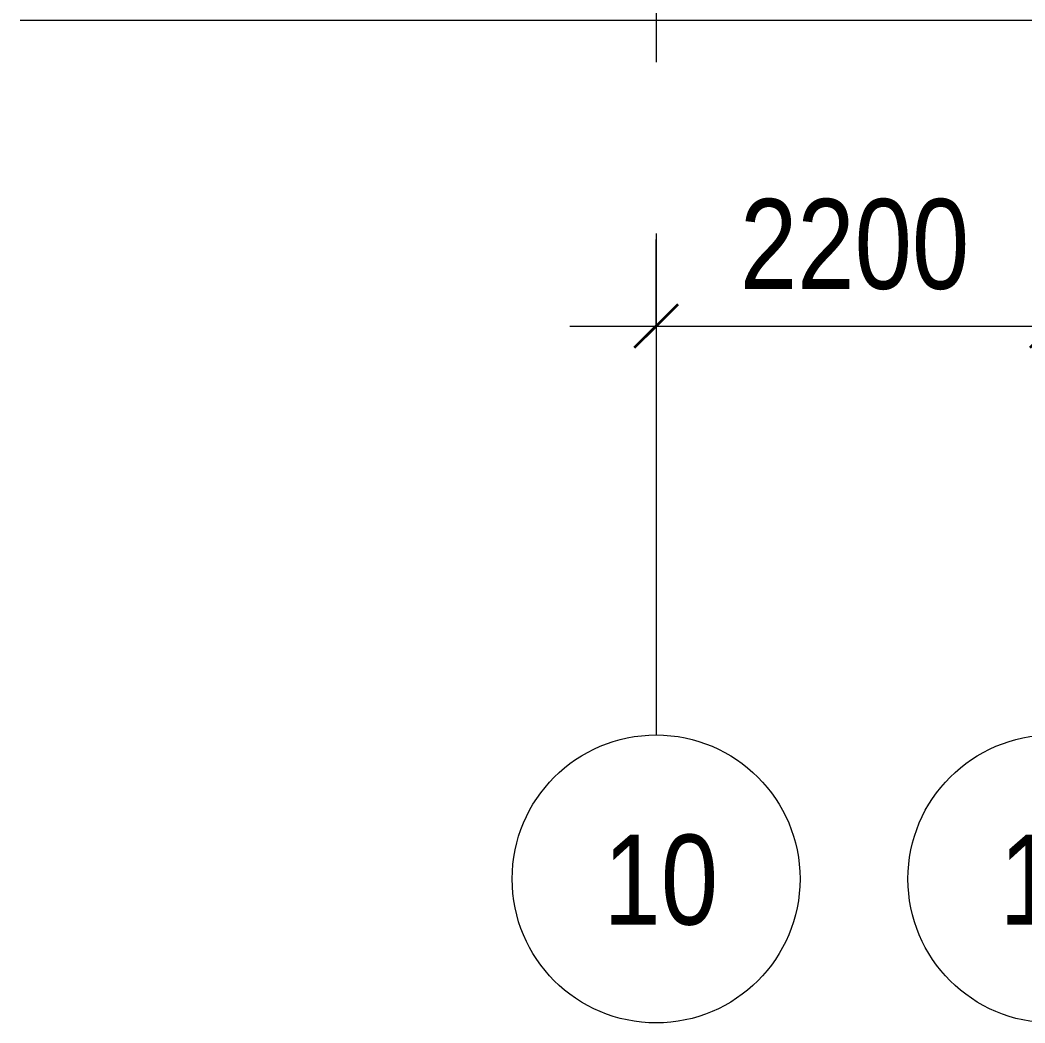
# Model space of a CAD drawing. Header units: millimetres. Extents: x 48966 to 294585, y -43515 to 30344.
# Drawn here: x 270312 to 275897, y -14642 to -9069 of the extents above; entities that cross this region are included whole.
import ezdxf

# ---------------------------------------------------------------- set-up
doc = ezdxf.new("R2010")
doc.units = ezdxf.units.MM
doc.linetypes.add('Осевые', pattern=[6350, 1270, -952.5, 3175, -952.5])
for name, color, linetype, lineweight in [('Оси', 7, 'Continuous', 9), ('Оси-1', 7, 'Continuous', 18), ('Оси-2', 7, 'Осевые', 9), ('Перекрытия', 7, 'Continuous', 9), ('Размеры', 7, 'Continuous', 9), ('Размеры-200', 7, 'Continuous', 9), ('Элементы узлов', 7, 'Continuous', 9)]:
    doc.layers.add(name, color=color, linetype=linetype, lineweight=lineweight)
doc.styles.add('Arial Narrow', font='Arial Narrow.ttf', dxfattribs={"height": 500})
doc.dimstyles.new('Диагональ_-_2_5_мм_Arial_narrow_1', dxfattribs={"dimscale": 304.8, "dimtxt": 511.715487, "dimasz": 0.787402, "dimexe": 1.574803, "dimexo": 0.0625, "dimgap": 0.19685, "dimtad": 1, "dimdec": 0, "dimzin": 0, "dimdsep": 46, "dimtxsty": 'Arial Narrow', "dimblk1": 'OBLIQUE', "dimblk2": 'OBLIQUE', "dimsah": 1, "dimcen": 0.09, "dimdle": 1.574803, "dimazin": 0, "dimtfac": 1, "dimtdec": 4, "dimtix": 1, "dimtmove": 0, "dimatfit": 3, "dimfxl": 1.574803, "dimfxlon": 1, "dimtvp": 1, "dimtolj": 1, "dimtzin": 0, "dimarcsym": 2})

# ---------------------------------------------------------------- blocks, each defined once
blk = doc.blocks.new('Линия разрыва1 - М 200-V71-План 4-го этажа на отм_ _10_050')
at = {"layer": 'Элементы узлов'}
blk.add_line((12142.5, 0), (90.2, 0), dxfattribs=at)
blk = doc.blocks.new('Ось сетки - По умолчанию 2-349628-План 4-го этажа на отм_ _10_050')
at = {"layer": 'Оси-1'}
blk.add_circle((0, 0), 4, dxfattribs=at)
blk = doc.blocks.new('DIMBLOCK32-План 4-го этажа на отм_ _10_050')
at = {"layer": 'Размеры-200', "lineweight": 35, "transparency": 16777216}
for points in [[(273847.1, -10769.6), (273967.1, -10649.6), (273727.1, -10889.6)], [(276047.1, -10769.6), (276167.1, -10649.6), (275927.1, -10889.6)]]:
    blk.add_hatch(color=256, dxfattribs=at).paths.add_polyline_path(points, flags=0)
at = {"layer": 'Размеры-200', "transparency": 16777216}
for p, q in [((273847.1, -10289.6), (273847.1, -11249.6)), ((273847.1, -10769.6), (273847.1, -10289.6)), ((276047.1, -10289.6), (276047.1, -11249.6)), ((276047.1, -10769.6), (276047.1, -10289.6)), ((273367.1, -10769.6), (276047.1, -10769.6))]:
    blk.add_line(p, q, dxfattribs=at)
at = {"layer": 'Размеры-200', "lineweight": 35, "transparency": 16777216}
for p, q in [((273967.1, -10649.6), (273727.1, -10889.6)), ((273847.1, -10769.6), (273967.1, -10649.6)), ((276167.1, -10649.6), (275927.1, -10889.6)), ((276047.1, -10769.6), (276167.1, -10649.6)), ((273727.1, -10889.6), (273847.1, -10769.6)), ((275927.1, -10889.6), (276047.1, -10769.6))]:
    blk.add_line(p, q, dxfattribs=at)
at = {"layer": 'Размеры-200', "color": 0, "transparency": 16777216, "insert": (274313.6, -10063.4), "char_height": 500, "width": 1520.526, "attachment_point": 1, "line_spacing_factor": 0.974696, "style": 'Arial Narrow'}
blk.add_mtext('2200', dxfattribs=at)
blk = doc.blocks.new('_Oblique')
at = {"color": 0, "linetype": 'ByBlock', "lineweight": -2}
blk.add_line((-0.5, -0.5), (0.5, 0.5), dxfattribs=at)

msp = doc.modelspace()

# ---------------------------------------------------------------- linework, layer by layer
at = {"layer": 'Оси-2'}
msp.add_line((273847.1, 11017.1), (273847.1, -13042.2), dxfattribs=at)
at = {"layer": 'Перекрытия'}
for p, q in [((273997.1, -9069.5), (275007.1, -9069.5)), ((275127.1, -9069.5), (275197, -9069.5))]:
    msp.add_line(p, q, dxfattribs=at)

# ---------------------------------------------------------------- block references
at = {"layer": 'Оси-1', "xscale": 199.9999999999999, "yscale": 199.9999999999999, "zscale": 199.9999999999999, "rotation": 180}
for p in [(273847.1, -13842.2), (276047.1, -13842.2)]:
    msp.add_blockref('Ось сетки - По умолчанию 2-349628-План 4-го этажа на отм_ _10_050', p, dxfattribs=at)
at = {"layer": 'Элементы узлов', "rotation": 180}
msp.add_blockref('Линия разрыва1 - М 200-V71-План 4-го этажа на отм_ _10_050', (282454.6, -9069.5), dxfattribs=at)

# ---------------------------------------------------------------- texts
at = {"layer": 'Оси', "char_height": 500, "width": 769.62, "attachment_point": 1, "style": 'Arial Narrow'}
for s, insert in [('10', (273554.9, -13596.1)), ('11', (275754.9, -13596.1))]:
    msp.add_mtext(s, dxfattribs=dict(at, insert=insert))

# ---------------------------------------------------------------- dimensions: what is measured, and where the dimension line sits
at = {"layer": 'Размеры'}
dim = msp.add_linear_dim(base=(276047.1, -10769.6), p1=(273847.1, -10289.6), p2=(276047.1, -10289.6), dimstyle='Диагональ_-_2_5_мм_Arial_narrow_1', override={"dimpost": '<>', "dimfxl": 2200}, dxfattribs=at)
dim.commit()
dim.dimension.update_dxf_attribs({"geometry": 'DIMBLOCK32-План 4-го этажа на отм_ _10_050', "text_midpoint": (274947.1, -10454.3)})

doc.saveas('drawing.dxf')
